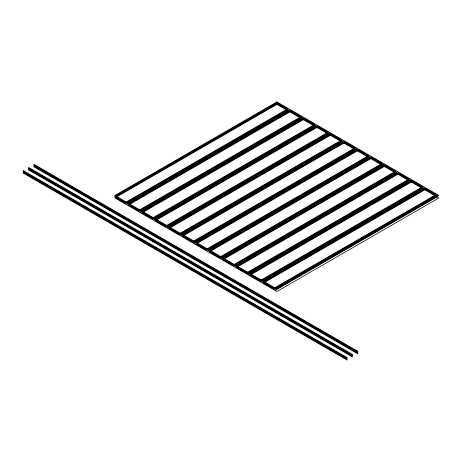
<?xml version="1.0" encoding="UTF-8"?>
<svg xmlns="http://www.w3.org/2000/svg" width="462" height="462" viewBox="0 0 462 462"><rect width="100%" height="100%" fill="white"/><g stroke="black" fill="none" stroke-linecap="round" stroke-linejoin="round"><path stroke-width="0.69" d="M127.05 203.095L289.05 109.569M127.05 203.719L289.05 110.193M127.05 204.343L289.05 110.816M140.552 210.891L302.552 117.36M140.552 211.515L302.552 117.983M140.552 212.139L302.552 118.607M154.048 218.688L316.048 125.156M154.048 219.311L316.048 125.78M154.048 219.935L316.048 126.403M167.55 226.478L329.55 132.952M167.55 227.102L329.55 133.576M167.55 227.726L329.55 134.199M181.052 234.274L343.052 140.743M181.052 234.898L343.052 141.366M181.052 235.522L343.052 141.99M194.548 242.065L356.548 148.539M194.548 242.689L356.548 149.162M194.548 243.312L356.548 149.786M208.05 249.861L370.05 156.329M208.05 250.485L370.05 156.953M208.05 251.109L370.05 157.577M221.552 257.657L383.552 164.125M221.552 258.281L383.552 164.749M221.552 258.905L383.552 165.373M235.048 265.448L397.049 171.922M235.048 266.072L397.049 172.545M235.048 266.695L397.049 173.169M248.55 273.244L410.551 179.712M248.55 273.868L410.551 180.336M248.55 274.492L410.551 180.96M262.052 281.04L424.052 187.508M262.052 281.664L424.052 188.132M262.052 282.288L424.052 188.756M275.548 288.831L437.549 195.305M275.548 289.455L437.549 195.928M275.548 290.078L437.549 196.552M33.899 164.281L357.9 351.339M33.899 164.905L357.9 351.963M33.899 165.529L357.9 352.587M33.899 166.153L357.9 353.211M33.899 166.776L357.9 353.834M28.5 167.4L352.5 354.458M28.5 168.024L352.5 355.082M28.5 168.647L352.5 355.705M28.5 169.271L352.5 356.329M28.5 169.895L352.5 356.953M23.1 170.518L347.101 357.576M23.1 171.142L347.101 358.2M23.1 171.766L347.101 358.824M23.1 172.39L347.101 359.448M23.1 173.013L347.101 360.071M276.9 101.929L114.899 195.461L276.9 288.987L438.9 195.461L276.9 101.929M276.9 102.552L114.899 196.084L125.699 202.316L287.699 108.789L276.9 102.552M276.9 103.176L114.899 196.708L125.699 202.939L287.699 109.413L276.9 103.176M276.9 103.8L114.899 197.332L125.699 203.563L287.699 110.037L276.9 103.8M276.9 104.424L114.899 197.955L276.9 291.482L438.9 197.955L276.9 104.424M290.402 110.349L128.401 203.875L139.201 210.112L301.201 116.58L290.402 110.349M290.402 110.972L128.401 204.499L139.201 210.736L301.201 117.204L290.402 110.972M290.402 111.596L128.401 205.122L139.201 211.359L301.201 117.827L290.402 111.596M303.898 118.139L141.898 211.671L152.703 217.908L314.703 124.376L303.898 118.139M303.898 118.763L141.898 212.295L152.703 218.532L314.703 125L303.898 118.763M303.898 119.387L141.898 212.918L152.703 219.155L314.703 125.624L303.898 119.387M317.4 125.935L155.399 219.467L166.199 225.699L328.199 132.172L317.4 125.935M317.4 126.559L155.399 220.091L166.199 226.322L328.199 132.796L317.4 126.559M317.4 127.183L155.399 220.709L166.199 226.946L328.199 133.42L317.4 127.183M330.902 133.732L168.901 227.258L179.701 233.495L341.701 139.963L330.902 133.732M330.902 134.355L168.901 227.882L179.701 234.118L341.701 140.587L330.902 134.355M330.902 134.973L168.901 228.505L179.701 234.742L341.701 141.21L330.902 134.973M344.398 141.522L182.398 235.054L193.203 241.291L355.197 147.759L344.398 141.522M344.398 142.146L182.398 235.678L193.203 241.909L355.197 148.383L344.398 142.146M344.398 142.77L182.398 236.301L193.203 242.533L355.197 149.007L344.398 142.77M357.9 149.318L195.9 242.845L206.699 249.082L368.699 155.555L357.9 149.318M357.9 149.942L195.9 243.468L206.699 249.705L368.699 156.173L357.9 149.942M357.9 150.566L195.9 244.092L206.699 250.329L368.699 156.797L357.9 150.566M371.402 157.109L209.402 250.641L220.201 256.878L382.201 163.346L371.402 157.109M371.402 157.733L209.402 251.264L220.201 257.501L382.201 163.97L371.402 157.733M371.402 158.356L209.402 251.888L220.201 258.125L382.201 164.593L371.402 158.356M384.898 164.905L222.898 258.437L233.703 264.668L395.697 171.142L384.898 164.905M384.898 165.529L222.898 259.061L233.703 265.292L395.697 171.766L384.898 165.529M384.898 166.153L222.898 259.684L233.703 265.916L395.697 172.39L384.898 166.153M398.4 172.701L236.4 266.228L247.199 272.464L409.199 178.933L398.4 172.701M398.4 173.325L236.4 266.851L247.199 273.088L409.199 179.556L398.4 173.325M398.4 173.949L236.4 267.475L247.199 273.712L409.199 180.18L398.4 173.949M411.902 180.492L249.902 274.024L260.701 280.261L422.701 186.729L411.902 180.492M411.902 181.116L249.902 274.647L260.701 280.884L422.701 187.353L411.902 181.116M411.902 181.739L249.902 275.271L260.701 281.508L422.701 187.976L411.902 181.739M425.398 188.288L263.398 281.82L274.203 288.051L436.197 194.525L425.398 188.288M425.398 188.912L263.398 282.444L274.203 288.675L436.197 195.149L425.398 188.912M425.398 189.535L263.398 283.067L274.203 289.299L436.197 195.773L425.398 189.535"/></g></svg>
